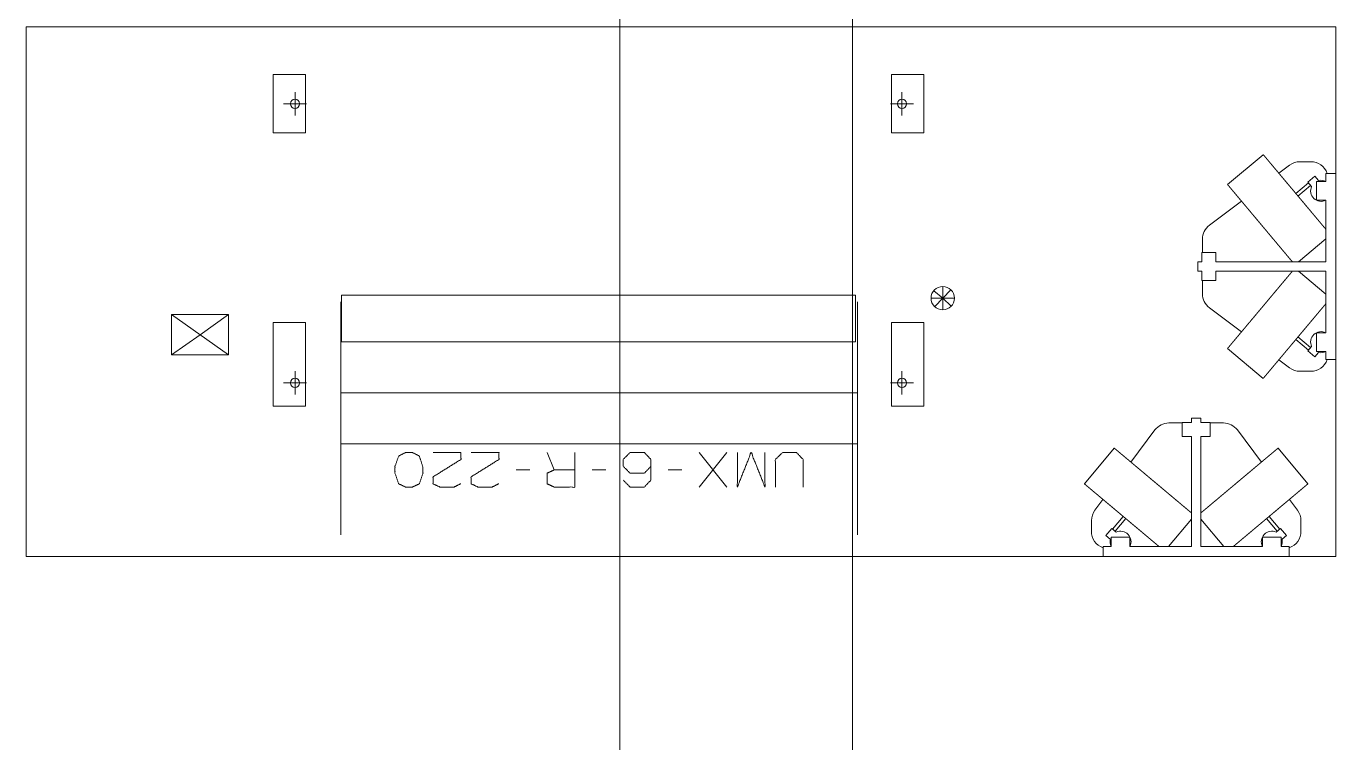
# Model space of a CAD drawing. Header units: millimetres. Extents: x 3056 to 110866, y 16649 to 58349.
# Drawn here: x 32206 to 37833, y 34369 to 37446 of the extents above; entities that cross this region are included whole.
import ezdxf

# ---------------------------------------------------------------- set-up
doc = ezdxf.new("R2010")
doc.units = ezdxf.units.MM
doc.layers.add('1', color=7, linetype='Continuous', true_color=0xffffff)

msp = doc.modelspace()

# ---------------------------------------------------------------- linework, layer by layer
at = {"layer": '1', "color": 143, "linetype": 'Continuous', "lineweight": 13}
for p, q in [((35756.5, 17862.6), (35756.5, 54613.3)), ((34756.5, 52663.3), (34756.5, 17862.6))]:
    msp.add_line(p, q, dxfattribs=at)
at = {"layer": '1', "color": 80, "linetype": 'Continuous', "lineweight": 13}
for p, q in [((32206.5, 35169.3), (32206.5, 37443.3)), ((32206.5, 37443.3), (37833.5, 37443.3)), ((32206.5, 37443.3), (37833.5, 37443.3)), ((32206.5, 35169.3), (32206.5, 37443.3)), ((37833.5, 37443.3), (37833.5, 35169.3)), ((37833.5, 37443.3), (37833.5, 35169.3)), ((33407, 37238.3), (33267, 37238.3)), ((33267, 37238.3), (33267, 36988.3)), ((33407, 36988.3), (33407, 37238.3)), ((36064, 37238.3), (35924, 37238.3)), ((35924, 37238.3), (35924, 36988.3)), ((36064, 36988.3), (36064, 37238.3)), ((33361.5, 37063.3), (33361.5, 37163.3)), ((35969.5, 37063.3), (35969.5, 37163.3)), ((33411.5, 37113.3), (33311.5, 37113.3)), ((36019.5, 37113.3), (35919.5, 37113.3)), ((33267, 36988.3), (33407, 36988.3)), ((35924, 36988.3), (36064, 36988.3)), ((37521.9, 36894.6), (37368.6, 36766)), ((37679.5, 36864.3), (37725.5, 36864.3)), ((37634.5, 36849.3), (37588.7, 36814.9)), ((37713.5, 36776.7), (37743.6, 36801.9)), ((37759.3, 36783.2), (37743.6, 36801.9)), ((37790.5, 36814.3), (37790.5, 36779.3)), ((37833.5, 36814.3), (37790.5, 36814.3)), ((37716.4, 36773.2), (37662, 36727.6)), ((37671, 36716.8), (37725.4, 36762.5)), ((37729.2, 36757.9), (37713.5, 36776.7)), ((37790.5, 36779.3), (37750.5, 36779.3)), ((37750.5, 36699.3), (37750.5, 36779.3)), ((37428.4, 36694.8), (37290.5, 36591.3)), ((37790.5, 36699.3), (37750.5, 36699.3)), ((37790.5, 36699.3), (37790.5, 36434.3)), ((37260.5, 36474.3), (37260.5, 36531.3)), ((37673.4, 36434.3), (37790.5, 36532.5)), ((37318.5, 36474.3), (37258.5, 36474.3)), ((37258.5, 36434.3), (37258.5, 36474.3)), ((37318.5, 36434.3), (37318.5, 36474.3)), ((37258.5, 36434.3), (37240.5, 36434.3)), ((37240.5, 36394.3), (37240.5, 36434.3)), ((37790.5, 36434.3), (37318.5, 36434.3)), ((37258.5, 36394.3), (37240.5, 36394.3)), ((37255.8, 36394), (37255.8, 36394.3)), ((37255.8, 36394), (37258.5, 36394.1)), ((37258.5, 36394.3), (37258.5, 36354.3)), ((37318.5, 36354.3), (37258.5, 36354.3)), ((37260.5, 36297.3), (37260.5, 36354.3)), ((37790.5, 36394.3), (37318.5, 36394.3)), ((37318.5, 36394.3), (37318.5, 36354.3)), ((37790.5, 36296.1), (37673.4, 36394.3)), ((37790.5, 36394.3), (37790.5, 36129.3)), ((36144.5, 36278.3), (36105.6, 36309.8)), ((36144.5, 36278.3), (36144.5, 36328.3)), ((36144.5, 36278.3), (36178.8, 36314.7)), ((33561.5, 36091.3), (33561.5, 36291.3)), ((33561.5, 36291.3), (35769.5, 36291.3)), ((35769.5, 36291.3), (35769.5, 36091.3)), ((36144.5, 36278.3), (36094.5, 36278.3)), ((36144.5, 36278.3), (36110.1, 36241.9)), ((36144.5, 36278.3), (36144.5, 36228.3)), ((36144.5, 36278.3), (36194.5, 36278.3)), ((36144.5, 36278.3), (36180.8, 36244)), ((32831.5, 36208.3), (33075.5, 36034.3)), ((32831.5, 36208.3), (33075.5, 36208.3)), ((32831.5, 36034.3), (32831.5, 36208.3)), ((33075.5, 36208.3), (32953.5, 36121.3)), ((33075.5, 36208.3), (33075.5, 36034.3)), ((37290.5, 36237.3), (37428.4, 36133.8)), ((33267, 36174.3), (33267, 35814.3)), ((33407, 36174.3), (33267, 36174.3)), ((33407, 35814.3), (33407, 36174.3)), ((36064, 36174.3), (35924, 36174.3)), ((35924, 36174.3), (35924, 35814.3)), ((36064, 35814.3), (36064, 36174.3)), ((37750.5, 36049.3), (37750.5, 36129.3)), ((37790.5, 36129.3), (37750.5, 36129.3)), ((32831.5, 36034.3), (32953.5, 36121.3)), ((35769.5, 36091.3), (33561.5, 36091.3)), ((37662, 36101), (37716.4, 36055.4)), ((37725.4, 36066.1), (37671, 36111.8)), ((37729.2, 36070.7), (37713.5, 36051.9)), ((33075.5, 36034.3), (32831.5, 36034.3)), ((37368.6, 36062.6), (37521.9, 35934)), ((37588.7, 36013.7), (37634.5, 35979.3)), ((37713.5, 36051.9), (37743.6, 36026.7)), ((37759.3, 36045.4), (37743.6, 36026.7)), ((37790.5, 36049.3), (37750.5, 36049.3)), ((37790.5, 36049.3), (37790.5, 36014.3)), ((37833.5, 36014.3), (37790.5, 36014.3)), ((33361.5, 35864.3), (33361.5, 35964.3)), ((35969.5, 35864.3), (35969.5, 35964.3)), ((37725.5, 35964.3), (37679.5, 35964.3)), ((33411.5, 35914.3), (33311.5, 35914.3)), ((36019.5, 35914.3), (35919.5, 35914.3)), ((35778.5, 35872.2), (33558.5, 35872.2)), ((33267, 35814.3), (33407, 35814.3)), ((35924, 35814.3), (36064, 35814.3)), ((37116.5, 35742.3), (37173.5, 35742.3)), ((37213.5, 35744.3), (37173.5, 35744.3)), ((37173.5, 35684.3), (37173.5, 35744.3)), ((37213.2, 35746.9), (37213.3, 35744.3)), ((37213.2, 35746.9), (37213.5, 35746.9)), ((37213.5, 35744.3), (37213.5, 35762.3)), ((37213.5, 35762.3), (37253.5, 35762.3)), ((37253.5, 35744.3), (37253.5, 35762.3)), ((37253.5, 35744.3), (37293.5, 35744.3)), ((37293.5, 35684.3), (37293.5, 35744.3)), ((37293.5, 35742.3), (37350.5, 35742.3)), ((37056.5, 35712.3), (36953, 35574.3)), ((37213.5, 35684.3), (37173.5, 35684.3)), ((37213.5, 35212.3), (37213.5, 35684.3)), ((37253.5, 35212.3), (37253.5, 35684.3)), ((37253.5, 35684.3), (37293.5, 35684.3)), ((37513.9, 35574.3), (37410.5, 35712.3)), ((33558.5, 35653.1), (35778.5, 35653.1)), ((36881.8, 35634.1), (36753.2, 35480.9)), ((37713.7, 35480.9), (37585.2, 35634.1)), ((34444.9, 35615.6), (34474.6, 35540.6)), ((35217.4, 35615.6), (35098.6, 35467.2)), ((35098.6, 35615.6), (35217.4, 35467.2)), ((34311.1, 35540.6), (34370.5, 35540.6)), ((34638, 35540.6), (34697.4, 35540.6)), ((34964.9, 35540.6), (35024.2, 35540.6)), ((36832.8, 35414.1), (36798.5, 35368.3)), ((37668.5, 35368.3), (37634.1, 35414.1)), ((36920.2, 35340.8), (36874.6, 35286.4)), ((37592.4, 35286.4), (37546.7, 35340.8)), ((36783.5, 35277.3), (36783.5, 35323.3)), ((36871.1, 35289.3), (36845.9, 35259.2)), ((36889.9, 35273.6), (36871.1, 35289.3)), ((36885.3, 35277.4), (36930.9, 35331.8)), ((37115.2, 35212.3), (37213.5, 35329.4)), ((37253.5, 35329.4), (37351.7, 35212.3)), ((37536, 35331.8), (37581.7, 35277.4)), ((37577.1, 35273.6), (37595.8, 35289.3)), ((37595.8, 35289.3), (37621.1, 35259.2)), ((37683.5, 35323.3), (37683.5, 35277.3)), ((36864.6, 35243.4), (36845.9, 35259.2)), ((36868.5, 35212.3), (36868.5, 35252.3)), ((36868.5, 35252.3), (36948.5, 35252.3)), ((36948.5, 35212.3), (36948.5, 35252.3)), ((37518.5, 35212.3), (37518.5, 35252.3)), ((37518.5, 35252.3), (37598.5, 35252.3)), ((37598.5, 35212.3), (37598.5, 35252.3)), ((37602.3, 35243.4), (37621.1, 35259.2)), ((37833.5, 35169.3), (32206.5, 35169.3)), ((37833.5, 35169.3), (32206.5, 35169.3)), ((36833.5, 35169.3), (36833.5, 35212.3)), ((36868.5, 35212.3), (36833.5, 35212.3)), ((37213.5, 35212.3), (36948.5, 35212.3)), ((37518.5, 35212.3), (37253.5, 35212.3)), ((37633.5, 35212.3), (37598.5, 35212.3)), ((37633.5, 35169.3), (37633.5, 35212.3))]:
    msp.add_line(p, q, dxfattribs=at)
for centre, radius in [((33361.5, 37113.3), 20), ((35969.5, 37113.3), 20), ((36144.5, 36278.3), 50), ((33361.5, 35914.3), 20), ((35969.5, 35914.3), 20)]:
    msp.add_circle(centre, radius, dxfattribs=at)
for centre, radius, start, end in [((37679.5, 36789.3), 75, 90, 126.8699), ((37725.5, 36789.3), 75, 19.4723, 90), ((37770.5, 36739.3), 45.2, 155.7378, 296.2321), ((37770.5, 36739.3), 45.2, 63.7683, 104.2622), ((37335.5, 36531.3), 75, 126.8699, 180), ((37335.5, 36297.3), 75, 180, 233.1301), ((37770.5, 36089.3), 45.2, 63.7679, 204.2622), ((37725.5, 36039.3), 75, 270, 340.5277), ((37770.5, 36089.3), 45.2, 255.7378, 296.2317), ((37679.5, 36039.3), 75, 233.1301, 270), ((37116.5, 35667.3), 75, 90, 143.1301), ((37350.5, 35667.3), 75, 36.8699, 90), ((36858.5, 35323.3), 75, 143.1301, 180), ((37608.5, 35323.3), 75, 0, 36.8699), ((36858.5, 35277.3), 75, 180, 250.5277), ((36908.5, 35232.3), 45.2, 165.7378, 206.2317), ((36908.5, 35232.3), 45.2, 333.7679, 114.2622), ((37558.5, 35232.3), 45.2, 65.7378, 206.2321), ((37558.5, 35232.3), 45.2, 333.7683, 14.2622), ((37608.5, 35277.3), 75, 289.4723, 0)]:
    msp.add_arc(centre, radius, start, end, dxfattribs=at)
for points, knots in [([(37666.5, 36722.2), (37664.3, 36724.8), (37659.9, 36730), (37657.7, 36732.6), (37655.6, 36735.2), (37651.2, 36740.4), (37646.9, 36745.6), (37644.7, 36748.1), (37640.4, 36753.3), (37636.1, 36758.4), (37631.9, 36763.5), (37627.6, 36768.5), (37623.5, 36773.5), (37621.4, 36776), (37619.3, 36778.4), (37615.2, 36783.3), (37613.2, 36785.7), (37611.1, 36788.2), (37607.1, 36792.9), (37605.1, 36795.3), (37603.2, 36797.7), (37599.3, 36802.3), (37597.3, 36804.6), (37593.5, 36809.1), (37591.7, 36811.4), (37588, 36815.8), (37586.1, 36817.9), (37584.3, 36820.1), (37580.8, 36824.4), (37579, 36826.4), (37577.3, 36828.5), (37573.9, 36832.5), (37570.6, 36836.5), (37567.3, 36840.3), (37565.8, 36842.2), (37564.2, 36844.1), (37561.2, 36847.7), (37558.2, 36851.2), (37556.8, 36852.9), (37554, 36856.2), (37551.3, 36859.5), (37550, 36861), (37547.5, 36864.1), (37546.2, 36865.5), (37543.9, 36868.3), (37542.7, 36869.7), (37541.6, 36871), (37540.5, 36872.3), (37538.4, 36874.8), (37537.4, 36876), (37536.4, 36877.2), (37534.6, 36879.4), (37533.7, 36880.4), (37532.9, 36881.4), (37532.1, 36882.4), (37531.3, 36883.4), (37529.8, 36885.1), (37529.1, 36885.9), (37528.4, 36886.8), (37527.8, 36887.5), (37527.2, 36888.2), (37526.6, 36888.9), (37526.1, 36889.6), (37525.6, 36890.1), (37525.1, 36890.7), (37524.2, 36891.7), (37523.9, 36892.2), (37523.5, 36892.6), (37522.9, 36893.3), (37522.4, 36893.9), (37522.3, 36894.1), (37522.1, 36894.2), (37522, 36894.4), (37521.9, 36894.5), (37521.9, 36894.5), (37521.9, 36894.6)], [0, 0, 0.0151, 0.045298, 0.060382, 0.075447, 0.105521, 0.135511, 0.150468, 0.180258, 0.209889, 0.239312, 0.268543, 0.297506, 0.311862, 0.326211, 0.354607, 0.368646, 0.382686, 0.410413, 0.424094, 0.437766, 0.464726, 0.477998, 0.504298, 0.517345, 0.542952, 0.555506, 0.568068, 0.592667, 0.604694, 0.616722, 0.64021, 0.66313, 0.685433, 0.696275, 0.70711, 0.728143, 0.74851, 0.75836, 0.777691, 0.796321, 0.80546, 0.822989, 0.831386, 0.847779, 0.855783, 0.863405, 0.871025, 0.885465, 0.892284, 0.899095, 0.911899, 0.917892, 0.923886, 0.929452, 0.93502, 0.945303, 0.950019, 0.954727, 0.959, 0.963282, 0.967114, 0.970944, 0.974333, 0.97773, 0.983623, 0.986119, 0.988623, 0.992713, 0.995902, 0.997037, 0.998181, 0.998865, 0.99955, 0.999783, 1, 1]), ([(37513.3, 36593.6), (37511.1, 36596.2), (37508.9, 36598.9), (37506.7, 36601.5), (37502.4, 36606.6), (37500.2, 36609.2), (37495.8, 36614.4), (37491.5, 36619.6), (37489.4, 36622.1), (37485.1, 36627.3), (37482.9, 36629.8), (37480.8, 36632.4), (37476.5, 36637.4), (37472.3, 36642.4), (37470.2, 36644.9), (37468.2, 36647.4), (37466.1, 36649.9), (37462, 36654.8), (37457.9, 36659.6), (37453.9, 36664.4), (37451.9, 36666.7), (37450, 36669.1), (37446.1, 36673.7), (37442.2, 36678.3), (37440.3, 36680.6), (37436.6, 36685), (37434.7, 36687.2), (37432.9, 36689.4), (37431.1, 36691.6), (37429.3, 36693.7), (37425.8, 36697.9), (37424.1, 36699.9), (37420.7, 36704), (37417.4, 36707.9), (37414.1, 36711.8), (37411, 36715.5), (37408, 36719.1), (37405, 36722.7), (37402.2, 36726.1), (37399.4, 36729.3), (37396.8, 36732.5), (37395.5, 36734), (37393, 36736.9), (37391.8, 36738.4), (37389.5, 36741.1), (37387.3, 36743.8), (37386.3, 36745), (37385.2, 36746.3), (37384.2, 36747.4), (37382.3, 36749.7), (37381.4, 36750.8), (37380.5, 36751.9), (37378.8, 36753.8), (37378, 36754.8), (37376.6, 36756.6), (37375.9, 36757.4), (37375.2, 36758.2), (37374, 36759.7), (37372.8, 36761), (37371.9, 36762.2), (37371.4, 36762.7), (37371, 36763.2), (37370.3, 36764), (37369.7, 36764.7), (37369.2, 36765.3), (37369.1, 36765.5), (37368.9, 36765.7), (37368.8, 36765.8), (37368.7, 36765.9), (37368.7, 36766), (37368.6, 36766)], [0, 0, 0.0151, 0.030198, 0.045282, 0.075431, 0.090496, 0.120529, 0.150461, 0.165359, 0.195065, 0.209873, 0.224596, 0.253927, 0.283016, 0.297497, 0.311846, 0.326202, 0.354598, 0.382677, 0.410413, 0.424086, 0.437766, 0.464726, 0.491252, 0.504298, 0.53014, 0.542945, 0.555506, 0.56806, 0.580363, 0.604686, 0.616713, 0.64021, 0.663114, 0.685424, 0.70711, 0.728143, 0.74851, 0.768192, 0.787181, 0.805444, 0.814216, 0.831377, 0.839757, 0.855783, 0.871008, 0.878237, 0.885456, 0.892268, 0.905488, 0.911899, 0.917892, 0.929445, 0.935011, 0.945294, 0.950002, 0.954718, 0.963265, 0.970944, 0.977723, 0.980677, 0.983623, 0.988614, 0.992705, 0.995893, 0.997037, 0.998172, 0.998865, 0.999541, 0.999774, 1, 1]), ([(37790.5, 36574.4), (37788.2, 36577.2), (37785.7, 36580.1), (37784.5, 36581.6), (37783.2, 36583.1), (37780.6, 36586.2), (37777.8, 36589.5), (37776.4, 36591.2), (37775, 36592.9), (37773.5, 36594.7), (37772, 36596.4), (37769, 36600), (37765.8, 36603.8), (37762.6, 36607.6), (37759.3, 36611.6), (37755.9, 36615.6), (37754.2, 36617.7), (37750.6, 36621.9), (37747, 36626.2), (37743.4, 36630.6), (37739.6, 36635.1), (37737.7, 36637.3), (37735.8, 36639.6), (37731.9, 36644.2), (37728, 36648.9), (37726, 36651.3), (37724, 36653.7), (37722, 36656.1), (37719.9, 36658.5), (37715.8, 36663.4), (37711.7, 36668.3), (37707.5, 36673.3), (37703.3, 36678.3), (37699.1, 36683.4), (37694.8, 36688.5), (37690.5, 36693.6), (37688.3, 36696.2), (37684, 36701.4), (37681.8, 36704), (37679.6, 36706.6), (37677.4, 36709.2), (37673, 36714.4), (37668.7, 36719.6), (37666.5, 36722.2)], [0, 0, 0.018644, 0.038194, 0.048408, 0.05862, 0.079913, 0.102053, 0.113532, 0.125019, 0.136898, 0.148786, 0.173339, 0.198643, 0.224677, 0.251431, 0.278877, 0.292927, 0.321345, 0.350388, 0.380024, 0.410225, 0.425471, 0.440971, 0.472233, 0.503982, 0.519978, 0.536189, 0.552399, 0.568814, 0.601838, 0.635224, 0.668948, 0.702976, 0.737275, 0.77182, 0.806566, 0.823984, 0.858994, 0.876568, 0.894141, 0.911754, 0.947017, 0.98234, 1, 1]), ([(37647, 36434.3), (37645.3, 36436.4), (37643.4, 36438.6), (37641.4, 36440.9), (37639.3, 36443.4), (37637.1, 36446), (37634.8, 36448.8), (37633.6, 36450.2), (37631.1, 36453.2), (37629.9, 36454.7), (37627.2, 36457.8), (37624.5, 36461.1), (37621.6, 36464.5), (37618.7, 36468), (37615.6, 36471.6), (37612.5, 36475.4), (37609.3, 36479.2), (37607.6, 36481.2), (37604.3, 36485.2), (37602.6, 36487.2), (37599.1, 36491.4), (37597.3, 36493.5), (37595.5, 36495.6), (37591.9, 36499.9), (37590, 36502.2), (37588.2, 36504.4), (37586.3, 36506.6), (37584.4, 36508.9), (37580.6, 36513.4), (37578.6, 36515.8), (37574.7, 36520.5), (37572.7, 36522.8), (37568.7, 36527.6), (37564.6, 36532.4), (37560.5, 36537.3), (37558.4, 36539.8), (37554.3, 36544.8), (37552.2, 36547.3), (37550, 36549.8), (37545.8, 36554.9), (37541.5, 36560), (37539.4, 36562.5), (37537.2, 36565.1), (37532.9, 36570.3), (37530.7, 36572.8), (37526.4, 36578), (37524.2, 36580.6), (37519.8, 36585.8), (37515.5, 36591), (37513.3, 36593.6)], [0, 0, 0.012929, 0.02676, 0.041476, 0.057078, 0.073536, 0.090834, 0.099917, 0.118461, 0.127931, 0.147685, 0.168225, 0.189513, 0.211551, 0.234311, 0.257767, 0.281899, 0.294296, 0.319403, 0.332124, 0.358161, 0.371478, 0.384786, 0.411978, 0.425837, 0.439704, 0.453826, 0.467945, 0.496673, 0.511263, 0.540668, 0.555483, 0.585512, 0.615919, 0.646679, 0.662225, 0.693454, 0.709136, 0.724954, 0.756723, 0.788712, 0.804754, 0.820888, 0.853227, 0.869432, 0.901971, 0.918286, 0.95094, 0.983641, 1, 1]), ([(37368.6, 36062.6), (37368.7, 36062.6), (37368.7, 36062.7), (37368.8, 36062.8), (37368.9, 36062.9), (37369.1, 36063.1), (37369.2, 36063.3), (37369.7, 36063.8), (37370, 36064.2), (37370.3, 36064.6), (37370.7, 36065), (37371, 36065.4), (37371.9, 36066.4), (37372.4, 36067), (37372.8, 36067.6), (37373.4, 36068.3), (37374, 36068.9), (37374.6, 36069.7), (37375.9, 36071.2), (37376.6, 36072), (37377.3, 36072.9), (37378.9, 36074.8), (37379.7, 36075.7), (37381.4, 36077.8), (37383.3, 36080), (37384.2, 36081.2), (37385.2, 36082.4), (37387.3, 36084.8), (37389.5, 36087.5), (37390.7, 36088.9), (37391.8, 36090.2), (37394.3, 36093.1), (37395.5, 36094.6), (37396.8, 36096.2), (37398.1, 36097.7), (37400.8, 36100.9), (37402.2, 36102.6), (37403.6, 36104.3), (37406.5, 36107.7), (37408, 36109.5), (37409.5, 36111.3), (37411.1, 36113.1), (37414.2, 36116.9), (37417.4, 36120.7), (37420.7, 36124.7), (37422.4, 36126.7), (37424.1, 36128.7), (37427.6, 36132.9), (37429.4, 36135), (37431.2, 36137.1), (37434.8, 36141.4), (37436.7, 36143.7), (37438.5, 36145.9), (37440.4, 36148.1), (37442.3, 36150.4), (37446.1, 36154.9), (37450, 36159.6), (37452, 36162), (37456, 36166.7), (37460, 36171.5), (37462.1, 36173.9), (37466.2, 36178.8), (37470.3, 36183.8), (37474.5, 36188.8), (37478.8, 36193.8), (37480.9, 36196.4), (37485.2, 36201.5), (37489.5, 36206.6), (37491.6, 36209.2), (37493.8, 36211.7), (37498.1, 36216.9), (37500.3, 36219.5), (37502.5, 36222.1), (37506.8, 36227.3), (37509, 36229.9), (37513.4, 36235.1), (37517.8, 36240.3), (37520, 36242.9), (37522.1, 36245.5), (37524.3, 36248.1), (37526.5, 36250.7), (37528.7, 36253.3), (37530.8, 36255.9), (37535.2, 36261), (37537.3, 36263.6), (37539.5, 36266.2), (37543.8, 36271.3), (37548, 36276.4), (37550.1, 36278.9), (37552.3, 36281.4), (37556.4, 36286.4), (37558.5, 36288.9), (37560.6, 36291.3), (37562.7, 36293.8), (37564.7, 36296.2), (37566.7, 36298.7), (37568.8, 36301.1), (37572.8, 36305.9), (37576.7, 36310.6), (37578.7, 36312.9), (37580.6, 36315.2), (37584.5, 36319.8), (37586.4, 36322), (37590.1, 36326.5), (37593.8, 36330.9), (37595.6, 36333), (37599.1, 36337.3), (37602.6, 36341.4), (37606, 36345.5), (37609.3, 36349.4), (37612.5, 36353.3), (37615.7, 36357), (37617.2, 36358.8), (37620.2, 36362.4), (37623.1, 36365.8), (37625.9, 36369.1), (37627.2, 36370.8), (37628.6, 36372.3), (37629.9, 36373.9), (37631.1, 36375.4), (37632.4, 36376.9), (37634.8, 36379.8), (37636, 36381.2), (37638.3, 36383.9), (37639.3, 36385.2), (37641.4, 36387.7), (37642.4, 36388.9), (37644.3, 36391.1), (37645.2, 36392.2), (37647, 36394.3)], [0, 0, 0.000121, 0.000239, 0.00059, 0.00095, 0.00154, 0.002138, 0.003795, 0.004858, 0.005925, 0.007221, 0.008518, 0.011589, 0.013354, 0.015115, 0.01711, 0.01911, 0.02133, 0.026006, 0.028457, 0.031132, 0.036701, 0.039603, 0.045831, 0.052493, 0.056041, 0.059584, 0.067097, 0.075025, 0.079189, 0.083356, 0.092087, 0.096645, 0.101204, 0.105953, 0.115643, 0.120583, 0.125701, 0.136119, 0.141418, 0.146888, 0.152361, 0.163638, 0.175236, 0.187154, 0.193265, 0.199372, 0.211889, 0.218286, 0.22468, 0.237743, 0.244401, 0.251063, 0.257846, 0.264629, 0.27843, 0.292448, 0.299561, 0.313883, 0.328395, 0.335699, 0.350471, 0.365395, 0.380463, 0.395652, 0.403307, 0.418665, 0.434114, 0.441856, 0.449637, 0.465224, 0.473036, 0.480864, 0.496539, 0.504385, 0.52009, 0.535791, 0.543637, 0.551482, 0.559311, 0.56714, 0.574947, 0.582758, 0.598311, 0.606057, 0.613799, 0.629196, 0.644502, 0.652092, 0.659682, 0.674741, 0.682201, 0.689657, 0.697038, 0.704421, 0.711715, 0.719011, 0.733423, 0.74764, 0.754641, 0.761645, 0.775429, 0.782203, 0.795632, 0.808812, 0.815335, 0.828113, 0.840604, 0.852809, 0.864705, 0.87629, 0.887545, 0.893006, 0.903754, 0.91415, 0.924186, 0.929113, 0.933853, 0.938594, 0.943144, 0.947689, 0.956398, 0.960549, 0.968655, 0.972607, 0.980092, 0.983627, 0.990476, 0.993797, 1, 1]), ([(33558.5, 36262.6), (33558.5, 36262.5), (33558.5, 36262.2), (33558.5, 36261.7), (33558.5, 36261), (33558.5, 36260), (33558.5, 36258.9), (33558.5, 36258.2), (33558.5, 36256.8), (33558.5, 36255.1), (33558.5, 36253.3), (33558.5, 36251.2), (33558.5, 36248.9), (33558.5, 36246.5), (33558.5, 36243.8), (33558.5, 36240.9), (33558.5, 36237.8), (33558.5, 36234.6), (33558.5, 36231.1), (33558.5, 36227.4), (33558.5, 36223.6), (33558.5, 36219.5), (33558.5, 36215.3), (33558.5, 36210.9), (33558.5, 36206.3), (33558.5, 36201.5), (33558.5, 36196.5), (33558.5, 36191.3), (33558.5, 36186), (33558.5, 36180.5), (33558.5, 36174.8), (33558.5, 36168.9), (33558.5, 36162.9), (33558.5, 36156.7), (33558.5, 36150.3), (33558.5, 36143.8), (33558.5, 36137.1), (33558.5, 36130.3), (33558.5, 36123.3), (33558.5, 36116.2), (33558.5, 36108.9), (33558.5, 36105.2), (33558.5, 36097.7), (33558.5, 36090.1), (33558.5, 36082.3), (33558.5, 36074.4), (33558.5, 36066.4), (33558.5, 36058.2), (33558.5, 36049.9), (33558.5, 36041.5), (33558.5, 36033), (33558.5, 36024.3), (33558.5, 36015.6), (33558.5, 36006.7), (33558.5, 35997.8), (33558.5, 35993.3), (33558.5, 35984.2), (33558.5, 35975), (33558.5, 35965.7), (33558.5, 35956.3), (33558.5, 35946.9), (33558.5, 35937.4), (33558.5, 35932.6), (33558.5, 35923), (33558.5, 35913.3), (33558.5, 35903.5), (33558.5, 35898.6), (33558.5, 35888.8), (33558.5, 35878.9), (33558.5, 35868.9), (33558.5, 35858.9), (33558.5, 35848.9), (33558.5, 35838.8), (33558.5, 35828.8), (33558.5, 35818.6), (33558.5, 35808.5), (33558.5, 35798.3), (33558.5, 35788.1), (33558.5, 35777.9), (33558.5, 35767.7), (33558.5, 35762.6)], [0, 0, 0.000212, 0.000836, 0.001873, 0.003328, 0.005202, 0.007482, 0.008832, 0.011737, 0.015049, 0.018775, 0.022908, 0.027448, 0.03239, 0.037735, 0.043481, 0.04963, 0.056171, 0.063103, 0.070427, 0.078136, 0.086227, 0.094705, 0.103552, 0.112776, 0.122369, 0.132328, 0.142647, 0.15332, 0.164348, 0.175725, 0.187446, 0.1995, 0.211894, 0.224609, 0.237653, 0.251009, 0.264678, 0.278658, 0.29293, 0.307503, 0.314858, 0.32986, 0.345143, 0.360695, 0.376511, 0.392587, 0.408917, 0.425496, 0.442313, 0.459363, 0.476635, 0.494124, 0.511824, 0.529731, 0.53878, 0.556973, 0.57535, 0.593908, 0.61263, 0.631516, 0.650555, 0.660112, 0.679368, 0.698752, 0.718267, 0.728083, 0.747768, 0.767559, 0.787445, 0.807421, 0.827476, 0.847606, 0.867793, 0.888039, 0.908333, 0.928663, 0.949026, 0.969409, 0.989803, 1, 1]), ([(35778.5, 35762.6), (35778.5, 35772.8), (35778.5, 35783), (35778.5, 35793.2), (35778.5, 35803.4), (35778.5, 35813.6), (35778.5, 35823.7), (35778.5, 35833.8), (35778.5, 35843.9), (35778.5, 35853.9), (35778.5, 35863.9), (35778.5, 35873.9), (35778.5, 35883.8), (35778.5, 35893.7), (35778.5, 35898.6), (35778.5, 35908.4), (35778.5, 35913.3), (35778.5, 35923), (35778.5, 35932.6), (35778.5, 35942.1), (35778.5, 35946.9), (35778.5, 35956.3), (35778.5, 35965.7), (35778.5, 35975), (35778.5, 35984.2), (35778.5, 35993.3), (35778.5, 36002.3), (35778.5, 36011.2), (35778.5, 36020), (35778.5, 36028.6), (35778.5, 36037.2), (35778.5, 36045.7), (35778.5, 36054), (35778.5, 36062.3), (35778.5, 36070.4), (35778.5, 36078.3), (35778.5, 36086.2), (35778.5, 36093.9), (35778.5, 36101.5), (35778.5, 36108.9), (35778.5, 36116.2), (35778.5, 36123.3), (35778.5, 36130.3), (35778.5, 36137.1), (35778.5, 36143.8), (35778.5, 36150.3), (35778.5, 36156.7), (35778.5, 36159.8), (35778.5, 36166), (35778.5, 36168.9), (35778.5, 36174.8), (35778.5, 36180.5), (35778.5, 36186), (35778.5, 36191.3), (35778.5, 36196.5), (35778.5, 36201.5), (35778.5, 36206.3), (35778.5, 36210.9), (35778.5, 36215.3), (35778.5, 36219.5), (35778.5, 36223.6), (35778.5, 36225.6), (35778.5, 36229.3), (35778.5, 36232.9), (35778.5, 36236.2), (35778.5, 36239.4), (35778.5, 36242.4), (35778.5, 36245.2), (35778.5, 36247.7), (35778.5, 36250.1), (35778.5, 36252.3), (35778.5, 36254.2), (35778.5, 36256), (35778.5, 36257.6), (35778.5, 36258.9), (35778.5, 36259.5), (35778.5, 36260.5), (35778.5, 36261.3), (35778.5, 36262), (35778.5, 36262.4), (35778.5, 36262.6), (35778.5, 36262.6)], [0, 0, 0.020399, 0.040788, 0.061161, 0.081507, 0.101822, 0.122094, 0.142314, 0.162475, 0.182572, 0.202585, 0.222519, 0.242363, 0.262101, 0.271917, 0.29149, 0.301248, 0.320632, 0.339888, 0.359001, 0.368484, 0.38737, 0.406092, 0.42465, 0.443027, 0.46122, 0.479222, 0.497023, 0.514623, 0.532001, 0.549162, 0.566095, 0.58279, 0.599248, 0.615451, 0.6314, 0.647084, 0.662499, 0.677638, 0.692497, 0.70707, 0.721342, 0.735322, 0.748991, 0.762347, 0.775391, 0.788106, 0.794388, 0.806611, 0.812554, 0.824275, 0.835652, 0.84668, 0.857353, 0.867672, 0.877631, 0.887224, 0.896448, 0.905295, 0.913773, 0.921864, 0.925816, 0.933336, 0.940464, 0.9472, 0.953545, 0.959492, 0.965038, 0.970182, 0.974923, 0.979262, 0.983188, 0.986707, 0.989819, 0.992518, 0.993655, 0.995735, 0.997397, 0.998645, 0.999476, 0.999894, 1, 1]), ([(37521.9, 35934), (37521.9, 35934.1), (37521.9, 35934.1), (37522, 35934.2), (37522.1, 35934.3), (37522.3, 35934.5), (37522.4, 35934.7), (37522.7, 35935), (37522.9, 35935.3), (37523.2, 35935.6), (37523.5, 35936), (37524.2, 35936.9), (37524.7, 35937.4), (37525.1, 35937.9), (37525.6, 35938.5), (37526.1, 35939.1), (37526.6, 35939.7), (37527.2, 35940.4), (37528.4, 35941.9), (37529.1, 35942.7), (37529.8, 35943.5), (37530.5, 35944.4), (37532.1, 35946.2), (37532.9, 35947.2), (37534.6, 35949.2), (37535.5, 35950.4), (37537.5, 35952.6), (37538.5, 35953.8), (37539.5, 35955.1), (37540.5, 35956.3), (37541.7, 35957.6), (37543.9, 35960.3), (37545.1, 35961.7), (37546.3, 35963.2), (37548.8, 35966.1), (37551.4, 35969.2), (37552.7, 35970.8), (37555.4, 35974.1), (37558.3, 35977.5), (37561.3, 35981), (37564.3, 35984.6), (37565.9, 35986.5), (37567.4, 35988.4), (37570.7, 35992.2), (37572.3, 35994.2), (37574, 35996.2), (37577.4, 36000.2), (37580.9, 36004.4), (37584.4, 36008.6), (37586.3, 36010.8), (37588.1, 36013), (37589.9, 36015.2), (37591.8, 36017.4), (37595.6, 36021.9), (37597.5, 36024.2), (37599.4, 36026.5), (37603.3, 36031.1), (37607.3, 36035.9), (37609.3, 36038.2), (37613.3, 36043.1), (37615.4, 36045.5), (37619.5, 36050.4), (37623.6, 36055.3), (37627.8, 36060.3), (37630, 36062.9), (37634.2, 36067.9), (37638.5, 36073), (37640.6, 36075.6), (37642.8, 36078.2), (37644.9, 36080.7), (37649.3, 36085.9), (37651.5, 36088.5), (37655.8, 36093.7), (37658, 36096.3), (37660.2, 36098.9), (37664.5, 36104.1), (37666.7, 36106.7), (37671.1, 36111.9), (37675.5, 36117.1), (37679.8, 36122.3), (37682, 36124.9), (37686.3, 36130.1), (37688.5, 36132.7), (37692.8, 36137.8), (37695, 36140.3), (37697.1, 36142.9), (37701.4, 36148), (37705.6, 36153), (37709.8, 36158), (37711.9, 36160.5), (37713.9, 36163), (37716, 36165.4), (37720.1, 36170.3), (37722.1, 36172.7), (37726.1, 36177.5), (37728.1, 36179.8), (37732, 36184.5), (37735.9, 36189.1), (37737.8, 36191.4), (37739.7, 36193.7), (37743.4, 36198.1), (37745.3, 36200.3), (37748.9, 36204.6), (37750.7, 36206.8), (37754.2, 36211), (37757.7, 36215), (37759.4, 36217.1), (37761, 36219), (37762.7, 36221), (37765.9, 36224.9), (37767.4, 36226.7), (37769, 36228.6), (37772.1, 36232.2), (37775, 36235.7), (37777.8, 36239.1), (37779.2, 36240.7), (37781.9, 36243.9), (37784.5, 36247), (37785.7, 36248.5), (37788.2, 36251.4), (37789.3, 36252.8), (37790.5, 36254.2)], [0, 0, 0.000117, 0.000242, 0.000611, 0.000984, 0.001595, 0.002211, 0.003069, 0.003933, 0.005033, 0.006139, 0.008836, 0.010426, 0.012017, 0.013846, 0.01568, 0.017747, 0.019819, 0.02443, 0.026969, 0.029513, 0.032286, 0.03807, 0.041072, 0.047534, 0.05099, 0.058127, 0.061808, 0.0657, 0.069596, 0.073708, 0.082139, 0.086458, 0.090983, 0.100241, 0.1099, 0.114829, 0.125071, 0.135691, 0.146683, 0.158031, 0.163878, 0.169725, 0.18176, 0.18794, 0.194119, 0.206793, 0.219771, 0.233038, 0.239811, 0.246583, 0.253491, 0.260403, 0.274469, 0.281624, 0.288778, 0.303317, 0.318076, 0.325549, 0.3406, 0.348169, 0.363484, 0.378967, 0.394588, 0.402462, 0.418277, 0.4342, 0.442185, 0.450217, 0.458247, 0.474386, 0.48248, 0.498694, 0.506816, 0.51495, 0.531218, 0.539361, 0.55564, 0.571908, 0.588141, 0.59623, 0.612391, 0.620454, 0.636507, 0.644489, 0.65247, 0.668329, 0.684068, 0.699676, 0.707406, 0.715131, 0.72278, 0.737993, 0.745552, 0.760486, 0.767847, 0.782471, 0.796866, 0.804011, 0.811032, 0.824945, 0.831835, 0.845353, 0.851969, 0.865055, 0.87785, 0.884169, 0.89033, 0.896487, 0.908486, 0.914315, 0.92014, 0.931447, 0.942394, 0.952973, 0.95807, 0.968078, 0.977691, 0.982396, 0.991403, 0.995699, 1, 1]), ([(33558.5, 35762.6), (33558.5, 35752.4), (33558.5, 35742.3), (33558.5, 35732.1), (33558.5, 35721.9), (33558.5, 35711.7), (33558.5, 35701.6), (33558.5, 35691.5), (33558.5, 35681.4), (33558.5, 35671.4), (33558.5, 35661.4), (33558.5, 35651.4), (33558.5, 35641.5), (33558.5, 35631.6), (33558.5, 35621.8), (33558.5, 35612), (33558.5, 35607.2), (33558.5, 35597.5), (33558.5, 35587.9), (33558.5, 35578.4), (33558.5, 35569), (33558.5, 35559.6), (33558.5, 35550.3), (33558.5, 35541.1), (33558.5, 35532), (33558.5, 35523), (33558.5, 35514.1), (33558.5, 35505.3), (33558.5, 35496.6), (33558.5, 35488.1), (33558.5, 35479.6), (33558.5, 35471.3), (33558.5, 35467.1), (33558.5, 35458.9), (33558.5, 35450.9), (33558.5, 35443), (33558.5, 35435.2), (33558.5, 35427.6), (33558.5, 35420.1), (33558.5, 35412.7), (33558.5, 35405.5), (33558.5, 35402), (33558.5, 35395), (33558.5, 35388.2), (33558.5, 35381.5), (33558.5, 35375), (33558.5, 35371.7), (33558.5, 35365.5), (33558.5, 35359.3), (33558.5, 35353.4), (33558.5, 35347.6), (33558.5, 35342), (33558.5, 35336.6), (33558.5, 35331.3), (33558.5, 35326.3), (33558.5, 35323.8), (33558.5, 35319), (33558.5, 35314.4), (33558.5, 35310), (33558.5, 35305.8), (33558.5, 35301.7), (33558.5, 35297.9), (33558.5, 35294.2), (33558.5, 35290.7), (33558.5, 35287.5), (33558.5, 35284.4), (33558.5, 35281.5), (33558.5, 35278.8), (33558.5, 35276.4), (33558.5, 35274.1), (33558.5, 35272), (33558.5, 35270.2), (33558.5, 35268.5), (33558.5, 35267.1), (33558.5, 35265.8), (33558.5, 35264.8), (33558.5, 35263.9), (33558.5, 35263.3), (33558.5, 35262.9), (33558.5, 35262.7), (33558.5, 35262.6)], [0, 0, 0.020399, 0.040788, 0.061161, 0.081508, 0.101822, 0.122095, 0.142314, 0.162476, 0.182568, 0.202587, 0.22252, 0.242364, 0.262102, 0.281734, 0.301245, 0.310939, 0.330264, 0.349446, 0.368486, 0.387372, 0.406094, 0.424652, 0.44303, 0.461223, 0.479225, 0.497026, 0.514621, 0.532004, 0.549165, 0.566098, 0.582794, 0.59108, 0.60741, 0.623492, 0.639309, 0.654861, 0.670143, 0.68514, 0.699856, 0.714281, 0.721346, 0.735321, 0.748995, 0.762351, 0.775395, 0.781835, 0.794387, 0.80661, 0.818501, 0.830052, 0.841255, 0.852108, 0.862607, 0.872746, 0.877635, 0.887229, 0.896452, 0.9053, 0.913777, 0.921868, 0.929578, 0.936902, 0.943834, 0.950375, 0.956524, 0.96227, 0.967615, 0.972557, 0.977098, 0.98123, 0.984956, 0.988268, 0.991173, 0.993661, 0.99574, 0.997402, 0.998651, 0.999481, 0.999899, 1, 1]), ([(35778.5, 35262.6), (35778.5, 35262.8), (35778.5, 35262.9), (35778.5, 35263.3), (35778.5, 35263.6), (35778.5, 35264.3), (35778.5, 35265.2), (35778.5, 35265.8), (35778.5, 35267.1), (35778.5, 35267.7), (35778.5, 35269.3), (35778.5, 35271.1), (35778.5, 35273), (35778.5, 35275.2), (35778.5, 35277.6), (35778.5, 35280.1), (35778.5, 35282.9), (35778.5, 35285.9), (35778.5, 35289), (35778.5, 35292.4), (35778.5, 35296), (35778.5, 35299.7), (35778.5, 35303.7), (35778.5, 35307.8), (35778.5, 35312.2), (35778.5, 35316.7), (35778.5, 35321.4), (35778.5, 35326.3), (35778.5, 35331.3), (35778.5, 35336.6), (35778.5, 35342), (35778.5, 35347.6), (35778.5, 35353.4), (35778.5, 35359.3), (35778.5, 35365.5), (35778.5, 35371.7), (35778.5, 35378.2), (35778.5, 35384.8), (35778.5, 35391.5), (35778.5, 35398.4), (35778.5, 35402), (35778.5, 35409.1), (35778.5, 35416.4), (35778.5, 35423.8), (35778.5, 35431.4), (35778.5, 35439.1), (35778.5, 35446.9), (35778.5, 35454.9), (35778.5, 35463), (35778.5, 35471.3), (35778.5, 35479.6), (35778.5, 35488.1), (35778.5, 35496.6), (35778.5, 35501), (35778.5, 35509.7), (35778.5, 35518.6), (35778.5, 35527.5), (35778.5, 35536.6), (35778.5, 35545.7), (35778.5, 35554.9), (35778.5, 35564.3), (35778.5, 35573.7), (35778.5, 35583.1), (35778.5, 35592.7), (35778.5, 35602.3), (35778.5, 35607.2), (35778.5, 35616.9), (35778.5, 35626.7), (35778.5, 35636.5), (35778.5, 35646.4), (35778.5, 35656.4), (35778.5, 35666.4), (35778.5, 35676.4), (35778.5, 35686.5), (35778.5, 35696.5), (35778.5, 35706.7), (35778.5, 35716.8), (35778.5, 35727), (35778.5, 35737.2), (35778.5, 35742.3), (35778.5, 35752.4), (35778.5, 35762.6)], [0, 0, 0.000206, 0.000519, 0.001349, 0.001873, 0.003328, 0.005196, 0.006339, 0.008827, 0.010176, 0.013287, 0.016806, 0.020733, 0.025072, 0.029813, 0.034957, 0.040508, 0.04645, 0.052795, 0.059531, 0.066665, 0.074179, 0.082084, 0.090366, 0.099028, 0.108067, 0.117475, 0.127254, 0.137393, 0.147892, 0.158745, 0.169948, 0.181499, 0.19339, 0.205613, 0.218165, 0.231051, 0.244248, 0.257763, 0.27159, 0.278654, 0.292931, 0.307499, 0.322358, 0.337498, 0.352913, 0.368602, 0.384546, 0.400755, 0.417206, 0.433902, 0.450835, 0.467996, 0.476632, 0.494121, 0.511822, 0.529729, 0.547826, 0.566114, 0.584587, 0.603225, 0.622031, 0.640997, 0.66011, 0.679367, 0.689061, 0.708508, 0.728082, 0.747767, 0.767558, 0.787444, 0.80742, 0.827475, 0.847605, 0.867793, 0.888039, 0.908332, 0.928663, 0.949025, 0.959212, 0.979601, 1, 1]), ([(36881.8, 35634.1), (36881.8, 35634.1), (36881.8, 35634.1), (36882, 35634), (36882.1, 35633.9), (36882.3, 35633.7), (36882.5, 35633.5), (36882.7, 35633.3), (36883, 35633.1), (36883.4, 35632.8), (36883.7, 35632.5), (36884.2, 35632.1), (36885.1, 35631.3), (36885.6, 35630.9), (36886.2, 35630.4), (36887.4, 35629.4), (36888.1, 35628.8), (36888.8, 35628.2), (36889.6, 35627.6), (36891.2, 35626.2), (36892.1, 35625.5), (36893.9, 35623.9), (36894.9, 35623.1), (36895.9, 35622.2), (36897, 35621.4), (36899.2, 35619.5), (36900.4, 35618.5), (36901.5, 35617.5), (36904, 35615.4), (36906.6, 35613.2), (36909.4, 35610.9), (36910.9, 35609.7), (36912.3, 35608.5), (36913.8, 35607.2), (36916.9, 35604.6), (36918.5, 35603.3), (36921.8, 35600.6), (36925.2, 35597.7), (36928.7, 35594.8), (36930.5, 35593.2), (36932.3, 35591.7), (36934.2, 35590.1), (36936, 35588.6), (36939.9, 35585.4), (36943.8, 35582), (36945.9, 35580.3), (36950, 35576.9), (36952, 35575.2), (36956.3, 35571.6), (36960.6, 35568), (36965, 35564.2), (36967.3, 35562.4), (36971.8, 35558.5), (36974.1, 35556.6), (36976.4, 35554.7), (36978.8, 35552.7), (36983.5, 35548.8), (36985.9, 35546.8), (36990.7, 35542.7), (36993.1, 35540.7), (36998, 35536.6), (37000.5, 35534.5), (37005.5, 35530.3), (37008, 35528.2), (37010.5, 35526.1), (37015.5, 35521.9), (37020.6, 35517.6), (37023.2, 35515.5), (37025.8, 35513.3), (37028.3, 35511.1), (37033.5, 35506.8), (37036.1, 35504.6), (37038.7, 35502.5), (37043.9, 35498.1), (37049.1, 35493.7), (37054.3, 35489.4), (37059.5, 35485), (37062.1, 35482.8), (37067.3, 35478.5), (37069.9, 35476.3), (37075.1, 35471.9), (37077.6, 35469.8), (37082.8, 35465.4), (37085.4, 35463.3), (37090.5, 35459), (37093, 35456.9), (37095.5, 35454.7), (37100.6, 35450.5), (37105.6, 35446.3), (37108, 35444.2), (37110.5, 35442.2), (37113, 35440.1), (37115.4, 35438.1), (37117.8, 35436), (37122.6, 35432), (37127.4, 35428), (37129.8, 35426), (37134.4, 35422.1), (37139, 35418.3), (37141.2, 35416.4), (37143.5, 35414.5), (37147.9, 35410.8), (37150, 35409), (37154.3, 35405.4), (37156.4, 35403.6), (37160.6, 35400.2), (37164.6, 35396.8), (37168.6, 35393.5), (37170.5, 35391.8), (37172.4, 35390.2), (37176.2, 35387.1), (37178, 35385.6), (37179.8, 35384.1), (37183.3, 35381.1), (37185, 35379.7), (37186.7, 35378.3), (37188.3, 35376.9), (37190, 35375.5), (37191.5, 35374.2), (37193.1, 35372.9), (37194.6, 35371.6), (37196.1, 35370.4), (37199, 35367.9), (37200.4, 35366.8), (37203.1, 35364.5), (37204.4, 35363.4), (37205.6, 35362.4), (37206.9, 35361.3), (37208, 35360.4), (37209.2, 35359.4), (37211.4, 35357.5), (37212.4, 35356.7), (37213.5, 35355.8)], [0, 0, 0.000117, 0.000239, 0.00059, 0.00095, 0.00154, 0.002134, 0.002967, 0.003795, 0.004858, 0.005925, 0.007221, 0.010054, 0.011589, 0.01335, 0.01711, 0.01911, 0.02133, 0.023555, 0.028457, 0.031132, 0.036701, 0.039599, 0.042713, 0.045831, 0.052493, 0.056041, 0.059584, 0.067097, 0.075025, 0.083352, 0.087716, 0.092083, 0.096642, 0.105953, 0.110707, 0.120579, 0.130823, 0.141414, 0.146888, 0.152357, 0.158, 0.163638, 0.175236, 0.187154, 0.193261, 0.205626, 0.211885, 0.22468, 0.237739, 0.251063, 0.257846, 0.27153, 0.278426, 0.285439, 0.292448, 0.306674, 0.313883, 0.328395, 0.335699, 0.350471, 0.357931, 0.372925, 0.380458, 0.388057, 0.403307, 0.418661, 0.426363, 0.434105, 0.441851, 0.457413, 0.465224, 0.473031, 0.488697, 0.504385, 0.52009, 0.535791, 0.543637, 0.559311, 0.56714, 0.582754, 0.590534, 0.606053, 0.613799, 0.629196, 0.636847, 0.644498, 0.659682, 0.674741, 0.682201, 0.689657, 0.697038, 0.704421, 0.711711, 0.726215, 0.740532, 0.747637, 0.761645, 0.775429, 0.782203, 0.788979, 0.802285, 0.808808, 0.821724, 0.828108, 0.840604, 0.852809, 0.864701, 0.870496, 0.87629, 0.887545, 0.893006, 0.898466, 0.909041, 0.91415, 0.919259, 0.924186, 0.929113, 0.933853, 0.938594, 0.943144, 0.947689, 0.956398, 0.960549, 0.968651, 0.972602, 0.976349, 0.980092, 0.983623, 0.987158, 0.993794, 0.996899, 1, 1]), ([(37253.5, 35355.8), (37254.5, 35356.7), (37255.5, 35357.5), (37256.6, 35358.4), (37258.9, 35360.4), (37260.1, 35361.3), (37262.6, 35363.4), (37265.2, 35365.6), (37267.9, 35367.9), (37270.8, 35370.4), (37272.3, 35371.6), (37273.8, 35372.9), (37277, 35375.5), (37280.3, 35378.3), (37282, 35379.7), (37283.6, 35381.1), (37287.2, 35384.1), (37290.8, 35387.1), (37292.6, 35388.7), (37296.4, 35391.8), (37298.4, 35393.5), (37300.3, 35395.1), (37302.3, 35396.8), (37306.3, 35400.2), (37310.5, 35403.6), (37314.7, 35407.2), (37316.9, 35409), (37319.1, 35410.8), (37323.5, 35414.5), (37328, 35418.3), (37332.5, 35422.1), (37337.2, 35426), (37339.5, 35428), (37344.3, 35432), (37346.7, 35434), (37349.1, 35436), (37351.5, 35438.1), (37356.4, 35442.2), (37358.9, 35444.2), (37363.9, 35448.4), (37366.4, 35450.5), (37371.4, 35454.7), (37373.9, 35456.9), (37379, 35461.1), (37384.1, 35465.4), (37386.7, 35467.6), (37389.3, 35469.8), (37391.9, 35471.9), (37397.1, 35476.3), (37399.7, 35478.5), (37404.9, 35482.8), (37407.5, 35485), (37412.7, 35489.4), (37415.3, 35491.6), (37420.5, 35495.9), (37425.7, 35500.3), (37428.3, 35502.5), (37430.9, 35504.6), (37433.5, 35506.8), (37436, 35509), (37441.2, 35513.3), (37443.8, 35515.5), (37446.3, 35517.6), (37448.9, 35519.7), (37453.9, 35524), (37459, 35528.2), (37464, 35532.4), (37468.9, 35536.6), (37473.8, 35540.7), (37478.7, 35544.8), (37481.1, 35546.8), (37483.5, 35548.8), (37485.8, 35550.7), (37490.5, 35554.7), (37492.8, 35556.6), (37495.1, 35558.5), (37499.7, 35562.4), (37501.9, 35564.2), (37506.3, 35568), (37510.7, 35571.6), (37514.9, 35575.2), (37519, 35578.6), (37521.1, 35580.3), (37523.1, 35582), (37527.1, 35585.4), (37530.9, 35588.6), (37532.8, 35590.1), (37534.6, 35591.7), (37536.5, 35593.2), (37538.3, 35594.8), (37541.8, 35597.7), (37545.2, 35600.6), (37548.5, 35603.3), (37550, 35604.6), (37553.1, 35607.2), (37554.6, 35608.5), (37557.5, 35610.9), (37560.3, 35613.2), (37562.9, 35615.4), (37564.2, 35616.5), (37565.4, 35617.5), (37566.6, 35618.5), (37567.8, 35619.5), (37568.9, 35620.4), (37571, 35622.2), (37572, 35623.1), (37574, 35624.7), (37574.9, 35625.5), (37576.6, 35626.9), (37577.4, 35627.6), (37578.1, 35628.2), (37579.5, 35629.4), (37580.2, 35629.9), (37580.8, 35630.4), (37581.3, 35630.9), (37581.8, 35631.3), (37582.4, 35631.8), (37582.8, 35632.1), (37583.2, 35632.5), (37583.6, 35632.8), (37583.9, 35633.1), (37584.2, 35633.3), (37584.5, 35633.5), (37584.7, 35633.7), (37584.9, 35633.9), (37585, 35634), (37585.1, 35634.1), (37585.1, 35634.1), (37585.2, 35634.1)], [0, 0, 0.003101, 0.006206, 0.009529, 0.016382, 0.019912, 0.027398, 0.035301, 0.043606, 0.052315, 0.056861, 0.06141, 0.070891, 0.080745, 0.085855, 0.090963, 0.101538, 0.112459, 0.118088, 0.129504, 0.135298, 0.141245, 0.147195, 0.1594, 0.171891, 0.184668, 0.191196, 0.197719, 0.211025, 0.224575, 0.238358, 0.252367, 0.259472, 0.273784, 0.280993, 0.288287, 0.295583, 0.310346, 0.317802, 0.332791, 0.340316, 0.355505, 0.363151, 0.378505, 0.39395, 0.401687, 0.409468, 0.417249, 0.432863, 0.440691, 0.456366, 0.464212, 0.479912, 0.487767, 0.503459, 0.519138, 0.526966, 0.534773, 0.542584, 0.550365, 0.565892, 0.573634, 0.581341, 0.589044, 0.60435, 0.619539, 0.634606, 0.64953, 0.664303, 0.678906, 0.686119, 0.693327, 0.70044, 0.714562, 0.721575, 0.728471, 0.742155, 0.748934, 0.762257, 0.775321, 0.788116, 0.800629, 0.80674, 0.812847, 0.824765, 0.836363, 0.842001, 0.847643, 0.853113, 0.858582, 0.869178, 0.879422, 0.889294, 0.894043, 0.903359, 0.907913, 0.916648, 0.924975, 0.932904, 0.93666, 0.940411, 0.943959, 0.947502, 0.950834, 0.957287, 0.960401, 0.966196, 0.968868, 0.973994, 0.976445, 0.978665, 0.982885, 0.984885, 0.98665, 0.988411, 0.989946, 0.991477, 0.992774, 0.994075, 0.995142, 0.996205, 0.997033, 0.997866, 0.998456, 0.99905, 0.999405, 0.999761, 0.999883, 1, 1]), ([(33836.4, 35615.6), (33806.8, 35600), (33791.1, 35556.2), (33791.1, 35526.5), (33806.8, 35481.2), (33836.4, 35467.2), (33866.1, 35467.2), (33895.8, 35481.2), (33911.4, 35526.5), (33909.9, 35556.2), (33895.8, 35600), (33866.1, 35615.6), (33836.4, 35615.6)], [0, 0, 0.076267, 0.181888, 0.249378, 0.358348, 0.433028, 0.500524, 0.575204, 0.684174, 0.751758, 0.856237, 0.932504, 1, 1]), ([(34073.3, 35481.2), (34045.2, 35467.2), (33984.3, 35467.2), (33954.6, 35481.2), (33954.6, 35510.9), (34074.9, 35585.9), (34073.3, 35615.6), (33954.6, 35615.6)], [0, 0, 0.070636, 0.207524, 0.281313, 0.347998, 0.666471, 0.733248, 1, 1]), ([(34236.8, 35481.2), (34208.6, 35467.2), (34147.7, 35467.2), (34118, 35481.2), (34118, 35510.9), (34238.3, 35585.9), (34236.8, 35615.6), (34118, 35615.6)], [0, 0, 0.070635, 0.207517, 0.281311, 0.347996, 0.666472, 0.733249, 1, 1]), ([(34563.6, 35615.6), (34563.6, 35467.2), (34474.6, 35467.2), (34444.9, 35481.2), (34444.9, 35526.5), (34474.6, 35540.6), (34563.6, 35540.6)], [0, 0, 0.339226, 0.542766, 0.617836, 0.72139, 0.79646, 1, 1]), ([(34890.5, 35556.2), (34862.4, 35526.5), (34801.4, 35526.5), (34771.8, 35556.2), (34771.8, 35585.9), (34801.4, 35615.6), (34862.4, 35615.6), (34890.5, 35585.9), (34890.5, 35496.8), (34862.4, 35467.2), (34801.4, 35467.2), (34771.8, 35496.8)], [0, 0, 0.074325, 0.185083, 0.261388, 0.315348, 0.391653, 0.502411, 0.576736, 0.738612, 0.812938, 0.923695, 1, 1]), ([(35380.8, 35615.6), (35380.8, 35467.2), (35321.4, 35615.6), (35262.1, 35467.2), (35262.1, 35615.6)], [0, 0, 0.240728, 0.5, 0.759272, 1, 1]), ([(35544.3, 35467.2), (35544.3, 35585.9), (35516.1, 35615.6), (35456.8, 35615.6), (35425.5, 35585.9), (35425.5, 35467.2)], [0, 0, 0.311787, 0.419151, 0.575045, 0.688213, 1, 1]), ([(36753.2, 35480.9), (36753.2, 35480.9), (36753.3, 35480.9), (36753.4, 35480.8), (36753.5, 35480.7), (36753.7, 35480.5), (36753.9, 35480.3), (36754.2, 35480.1), (36754.5, 35479.9), (36755.2, 35479.3), (36756, 35478.5), (36757.1, 35477.7), (36757.6, 35477.2), (36758.2, 35476.7), (36758.9, 35476.1), (36759.5, 35475.6), (36760.3, 35475), (36761.8, 35473.7), (36762.7, 35473), (36763.5, 35472.2), (36764.4, 35471.5), (36766.4, 35469.9), (36768.4, 35468.1), (36769.5, 35467.2), (36770.6, 35466.3), (36773, 35464.3), (36774.2, 35463.3), (36775.5, 35462.2), (36778.1, 35460), (36780.9, 35457.7), (36782.3, 35456.5), (36783.8, 35455.3), (36785.3, 35454), (36788.4, 35451.4), (36791.6, 35448.7), (36794.9, 35445.9), (36798.4, 35443), (36800.2, 35441.5), (36803.8, 35438.5), (36805.7, 35436.9), (36809.5, 35433.7), (36811.4, 35432.1), (36815.3, 35428.8), (36817.4, 35427.1), (36821.5, 35423.6), (36823.6, 35421.9), (36825.7, 35420.1), (36830, 35416.5), (36832.1, 35414.7), (36836.6, 35411), (36838.8, 35409.1), (36843.4, 35405.3), (36845.6, 35403.3), (36850.3, 35399.4), (36855, 35395.5), (36857.4, 35393.5), (36862.2, 35389.4), (36864.7, 35387.4), (36869.6, 35383.3), (36872, 35381.2), (36874.5, 35379.1), (36879.5, 35374.9), (36884.6, 35370.7), (36887.1, 35368.6), (36889.6, 35366.4), (36894.8, 35362.1), (36897.3, 35360), (36902.5, 35355.7), (36905.1, 35353.5), (36910.2, 35349.1), (36915.4, 35344.8), (36918, 35342.6), (36920.7, 35340.4), (36923.3, 35338.2), (36925.9, 35336), (36928.5, 35333.8), (36933.7, 35329.5), (36936.3, 35327.3), (36941.5, 35322.9), (36946.7, 35318.6), (36949.2, 35316.4), (36951.8, 35314.3), (36957, 35309.9), (36959.5, 35307.8), (36964.6, 35303.5), (36967.2, 35301.4), (36972.2, 35297.2), (36974.7, 35295.1), (36979.7, 35290.9), (36984.6, 35286.8), (36987, 35284.7), (36991.9, 35280.7), (36996.7, 35276.6), (37001.4, 35272.7), (37003.7, 35270.7), (37006, 35268.8), (37010.6, 35264.9), (37015.1, 35261.2), (37017.3, 35259.3), (37021.7, 35255.7), (37025.9, 35252.1), (37028.1, 35250.3), (37032.2, 35246.8), (37034.2, 35245.1), (37036.2, 35243.4), (37038.2, 35241.8), (37040.2, 35240.1), (37044, 35236.9), (37045.9, 35235.3), (37047.8, 35233.8), (37051.4, 35230.7), (37053.1, 35229.2), (37054.9, 35227.8), (37058.3, 35224.9), (37061.5, 35222.2), (37064.7, 35219.6), (37067.7, 35217), (37069.1, 35215.8), (37070.6, 35214.6), (37073.3, 35212.3)], [0, 0, 0.000126, 0.000247, 0.00062, 0.000989, 0.001604, 0.002216, 0.003078, 0.003937, 0.006148, 0.008844, 0.012026, 0.013855, 0.015685, 0.017756, 0.019823, 0.022134, 0.026978, 0.029522, 0.032294, 0.035068, 0.04108, 0.047543, 0.050999, 0.05446, 0.061812, 0.065708, 0.0696, 0.077824, 0.086462, 0.090992, 0.095518, 0.10025, 0.109908, 0.119957, 0.130392, 0.141195, 0.146688, 0.158035, 0.163882, 0.175751, 0.181764, 0.194123, 0.200464, 0.21329, 0.219775, 0.226408, 0.239819, 0.246591, 0.260406, 0.267444, 0.281632, 0.288786, 0.303324, 0.318074, 0.325557, 0.340603, 0.348176, 0.363492, 0.37123, 0.37897, 0.394591, 0.410347, 0.418279, 0.426216, 0.442192, 0.450223, 0.466321, 0.474393, 0.490585, 0.506817, 0.514952, 0.523086, 0.531225, 0.539364, 0.547507, 0.56378, 0.57191, 0.588143, 0.60433, 0.612393, 0.62046, 0.636513, 0.644494, 0.660404, 0.668331, 0.684069, 0.691875, 0.707407, 0.722786, 0.730435, 0.745553, 0.760487, 0.775218, 0.782476, 0.78973, 0.804012, 0.818056, 0.824946, 0.838594, 0.851973, 0.858588, 0.871531, 0.87785, 0.884169, 0.890331, 0.896492, 0.908491, 0.914316, 0.920144, 0.931451, 0.936925, 0.942394, 0.952974, 0.963175, 0.972986, 0.982396, 0.986904, 0.991407, 1, 1]), ([(37393.6, 35212.3), (37396.4, 35214.6), (37397.8, 35215.8), (37399.3, 35217), (37402.3, 35219.6), (37405.4, 35222.2), (37408.7, 35224.9), (37412.1, 35227.8), (37413.8, 35229.2), (37415.6, 35230.7), (37419.2, 35233.8), (37421, 35235.3), (37424.8, 35238.5), (37426.8, 35240.1), (37430.7, 35243.4), (37434.7, 35246.8), (37438.9, 35250.3), (37443.1, 35253.8), (37445.3, 35255.7), (37449.7, 35259.3), (37451.9, 35261.2), (37456.4, 35264.9), (37460.9, 35268.8), (37463.3, 35270.7), (37465.6, 35272.7), (37470.3, 35276.6), (37475.1, 35280.7), (37477.5, 35282.7), (37479.9, 35284.7), (37484.8, 35288.8), (37487.3, 35290.9), (37492.3, 35295.1), (37494.8, 35297.2), (37497.3, 35299.3), (37502.3, 35303.5), (37507.4, 35307.8), (37510, 35309.9), (37515.1, 35314.3), (37520.3, 35318.6), (37525.5, 35322.9), (37530.7, 35327.3), (37533.3, 35329.5), (37538.5, 35333.8), (37541.1, 35336), (37543.7, 35338.2), (37546.3, 35340.4), (37548.9, 35342.6), (37551.5, 35344.8), (37554.1, 35347), (37559.3, 35351.3), (37564.5, 35355.7), (37567, 35357.8), (37572.2, 35362.1), (37577.3, 35366.4), (37582.4, 35370.7), (37587.4, 35374.9), (37592.4, 35379.1), (37597.4, 35383.3), (37602.3, 35387.4), (37604.7, 35389.4), (37609.5, 35393.5), (37611.9, 35395.5), (37614.3, 35397.5), (37619, 35401.4), (37623.6, 35405.3), (37628.1, 35409.1), (37630.4, 35411), (37634.8, 35414.7), (37639.1, 35418.3), (37643.4, 35421.9), (37645.5, 35423.6), (37649.6, 35427.1), (37651.6, 35428.8), (37655.6, 35432.1), (37657.5, 35433.7), (37661.3, 35436.9), (37665, 35440), (37668.5, 35443), (37670.3, 35444.5), (37672, 35445.9), (37675.3, 35448.7), (37677, 35450.1), (37680.1, 35452.7), (37681.6, 35454), (37683.2, 35455.3), (37684.6, 35456.5), (37686.1, 35457.7), (37687.4, 35458.9), (37690.1, 35461.1), (37691.5, 35462.2), (37692.7, 35463.3), (37694, 35464.3), (37696.3, 35466.3), (37697.4, 35467.2), (37698.5, 35468.1), (37700.6, 35469.9), (37702.5, 35471.5), (37704.3, 35473), (37705.1, 35473.7), (37705.9, 35474.4), (37707.4, 35475.6), (37708.1, 35476.1), (37708.7, 35476.7), (37709.3, 35477.2), (37709.9, 35477.7), (37710.9, 35478.5), (37711.8, 35479.3), (37712.1, 35479.6), (37712.5, 35479.9), (37712.8, 35480.1), (37713, 35480.3), (37713.2, 35480.5), (37713.4, 35480.7), (37713.5, 35480.8), (37713.7, 35480.9), (37713.7, 35480.9), (37713.7, 35480.9)], [0, 0, 0.008593, 0.013096, 0.017604, 0.027015, 0.036825, 0.047027, 0.057601, 0.063075, 0.068549, 0.079856, 0.085685, 0.097509, 0.103504, 0.115827, 0.128464, 0.141408, 0.154647, 0.161402, 0.175055, 0.181945, 0.195989, 0.210271, 0.217525, 0.224783, 0.239514, 0.254443, 0.262003, 0.269566, 0.284864, 0.292594, 0.308122, 0.315928, 0.323801, 0.339598, 0.355507, 0.363489, 0.379542, 0.395667, 0.411859, 0.428092, 0.436222, 0.452495, 0.460634, 0.468773, 0.476916, 0.485046, 0.49318, 0.501301, 0.517516, 0.533677, 0.541748, 0.55781, 0.573782, 0.589656, 0.605412, 0.621033, 0.636511, 0.651827, 0.6594, 0.674447, 0.681924, 0.6893, 0.703946, 0.718372, 0.73256, 0.739597, 0.753408, 0.766962, 0.780229, 0.786714, 0.79954, 0.805881, 0.81824, 0.824253, 0.836117, 0.84764, 0.858809, 0.8643, 0.869612, 0.880047, 0.885171, 0.895022, 0.899755, 0.904487, 0.909012, 0.913538, 0.917857, 0.926288, 0.930399, 0.934296, 0.938192, 0.945545, 0.949001, 0.952462, 0.958924, 0.964937, 0.970483, 0.973027, 0.975566, 0.980177, 0.982249, 0.98432, 0.98615, 0.987979, 0.99116, 0.993857, 0.994962, 0.996063, 0.996922, 0.997784, 0.9984, 0.999016, 0.999385, 0.999758, 0.999874, 1, 1])]:
    msp.add_open_spline(points, degree=1, knots=knots, dxfattribs=at)

doc.saveas('drawing.dxf')
